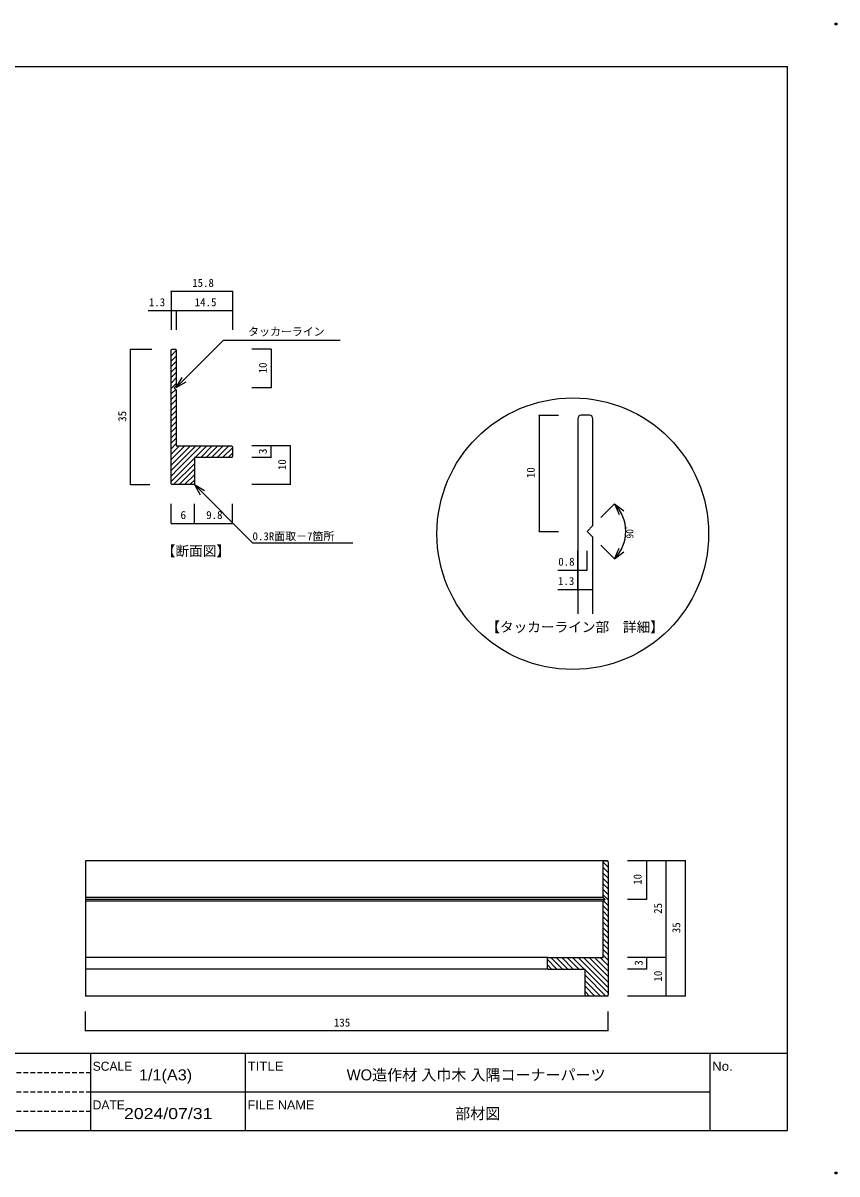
# Model space of a CAD drawing. Units: millimetres on the paper. Extents: x -210 to 210, y -149 to 149.
# Drawn here: x 0 to 210.2, y -148.8 to 148.8 of the extents above; entities that cross this region are included whole.
import ezdxf
from ezdxf.enums import TextEntityAlignment as Align

# ---------------------------------------------------------------- set-up
doc = ezdxf.new("R2010")
doc.units = ezdxf.units.MM
doc.header["$PDMODE"] = 32
doc.header["$PDSIZE"] = 0.5
doc.linetypes.add('DASHED1', pattern=[1.8, 1.2, -0.6])
for name, color, linetype in [('0-0', 7, 'Continuous'), ('1-0', 5, 'Continuous'), ('2-0', 5, 'Continuous'), ('3-0', 5, 'Continuous')]:
    doc.layers.add(name, color=color, linetype=linetype)
doc.styles.add('メイリオ', font='')
doc.styles.add('ＭＳ ゴシック', font='')
doc.styles.get('メイリオ').set_extended_font_data('メイリオ')
doc.styles.get('ＭＳ ゴシック').set_extended_font_data('MS Gothic')

msp = doc.modelspace()

# ---------------------------------------------------------------- linework, layer by layer
at = {"layer": '0-0', "color": 2}
for p, q in [((-197.5, 137.5), (197.5, 137.5)), ((197.5, -137.5), (197.5, 137.5)), ((-197.5, -117.5), (197.5, -117.5)), ((-197.5, -137.5), (197.5, -137.5))]:
    msp.add_line(p, q, dxfattribs=at)
at = {"layer": '0-0'}
for p, q in [((-57.5, -117.5), (17.5, -117.5)), ((17.5, -137.5), (17.5, -117.5)), ((17.5, -127.5), (17.5, -117.5)), ((17.5, -117.5), (57.5, -117.5)), ((57.5, -127.5), (57.5, -117.5)), ((57.5, -117.5), (177.5, -117.5)), ((57.5, -127.5), (57.5, -117.5)), ((177.5, -137.5), (177.5, -117.5)), ((177.5, -117.5), (197.5, -117.5)), ((177.5, -127.5), (177.5, -117.5)), ((197.5, -137.5), (197.5, -117.5)), ((17.5, -127.5), (57.5, -127.5)), ((17.5, -137.5), (17.5, -127.5)), ((17.5, -127.5), (57.5, -127.5)), ((57.5, -127.5), (177.5, -127.5)), ((57.5, -137.5), (57.5, -127.5)), ((57.5, -127.5), (177.5, -127.5)), ((57.5, -137.5), (57.5, -127.5)), ((177.5, -137.5), (177.5, -127.5)), ((-57.5, -137.5), (17.5, -137.5)), ((17.5, -137.5), (57.5, -137.5)), ((57.5, -137.5), (177.5, -137.5)), ((177.5, -137.5), (197.5, -137.5))]:
    msp.add_line(p, q, dxfattribs=at)
at = {"layer": '0-0', "linetype": 'DASHED1'}
for p, q in [((-57.5, -122.5), (17.5, -122.5)), ((-57.5, -127.5), (17.5, -127.5)), ((-57.5, -132.5), (17.5, -132.5))]:
    msp.add_line(p, q, dxfattribs=at)
at = {"layer": '0-0'}
for p in [(210, 148.5), (210, -148.5)]:
    msp.add_point(p, dxfattribs=at)
at = {"layer": '1-0'}
for p, q in [((38.282, 64.18), (38.523, 64.422)), ((38.282, 62.766), (39.582, 64.066)), ((38.282, 61.352), (39.582, 62.652)), ((38.282, 59.938), (39.582, 61.238)), ((38.282, 58.523), (39.582, 59.823)), ((38.282, 57.109), (39.582, 58.409)), ((38.282, 55.695), (39.582, 56.995)), ((38.282, 54.281), (39.582, 55.581)), ((38.282, 52.867), (39.462, 54.047)), ((38.282, 51.452), (39.582, 52.752)), ((38.282, 50.038), (39.582, 51.338)), ((38.282, 48.624), (39.582, 49.924)), ((38.282, 47.21), (39.582, 48.51)), ((38.282, 45.796), (39.582, 47.096)), ((38.282, 44.381), (39.582, 45.681)), ((38.282, 42.967), (39.582, 44.267)), ((38.282, 41.553), (39.582, 42.853)), ((38.282, 40.139), (39.582, 41.439)), ((38.282, 38.724), (39.582, 40.024)), ((38.282, 33.068), (44.642, 39.428)), ((38.282, 37.31), (40.399, 39.428)), ((38.282, 34.482), (43.228, 39.428)), ((38.282, 35.896), (41.813, 39.428)), ((40.282, 33.653), (46.056, 39.428)), ((44.47, 36.428), (47.47, 39.428)), ((45.885, 36.428), (48.885, 39.428)), ((47.299, 36.428), (50.299, 39.428)), ((48.713, 36.428), (51.713, 39.428)), ((50.127, 36.428), (53.127, 39.428)), ((51.541, 36.428), (54.082, 38.968)), ((40.282, 32.239), (44.282, 36.239)), ((52.956, 36.428), (54.082, 37.554)), ((38.282, 31.653), (40.282, 33.653)), ((38.885, 29.428), (44.282, 34.825)), ((40.299, 29.428), (44.282, 33.411)), ((38.282, 30.239), (40.282, 32.239)), ((41.713, 29.428), (44.282, 31.997)), ((43.127, 29.428), (44.282, 30.582)), ((151.165, -69.429), (149.865, -68.129)), ((151.165, -68.015), (150.924, -67.773)), ((151.165, -70.843), (149.865, -69.543)), ((151.165, -72.257), (149.865, -70.957)), ((151.165, -73.672), (149.865, -72.372)), ((151.165, -75.086), (149.865, -73.786)), ((151.165, -76.5), (149.865, -75.2)), ((151.165, -77.914), (149.865, -76.614)), ((151.165, -80.743), (149.865, -79.443)), ((151.165, -79.329), (149.985, -78.148)), ((151.165, -82.157), (149.865, -80.857)), ((151.165, -83.571), (149.865, -82.271)), ((151.165, -84.985), (149.865, -83.685)), ((151.165, -86.4), (149.865, -85.1)), ((151.165, -87.814), (149.865, -86.514)), ((151.165, -89.228), (149.865, -87.928)), ((151.165, -90.642), (149.865, -89.342)), ((151.165, -92.056), (149.865, -90.756)), ((151.165, -93.471), (149.865, -92.171)), ((137.906, -95.768), (135.365, -93.227)), ((136.491, -95.768), (135.365, -94.641)), ((139.32, -95.768), (136.32, -92.768)), ((140.734, -95.768), (137.734, -92.768)), ((142.148, -95.768), (139.148, -92.768)), ((143.563, -95.768), (140.563, -92.768)), ((144.977, -95.768), (141.977, -92.768)), ((149.165, -98.542), (143.391, -92.768)), ((151.165, -99.128), (144.805, -92.768)), ((151.165, -97.713), (146.219, -92.768)), ((151.165, -96.299), (147.634, -92.768)), ((151.165, -94.885), (149.048, -92.768)), ((149.165, -99.956), (145.165, -95.956)), ((150.563, -102.768), (145.165, -97.37)), ((149.148, -102.768), (145.165, -98.784)), ((147.734, -102.768), (145.165, -100.199)), ((151.165, -100.542), (149.165, -98.542)), ((151.165, -101.956), (149.165, -99.956)), ((146.32, -102.768), (145.165, -101.613))]:
    msp.add_line(p, q, dxfattribs=at)
at = {"layer": '1-0', "color": 7}
for p, q in [((16.165, -67.768), (16.165, -102.768)), ((150.865, -67.768), (16.165, -67.768)), ((149.865, -77.268), (149.865, -68.068)), ((150.165, -67.768), (150.865, -67.768)), ((151.165, -68.068), (151.165, -102.468)), ((149.865, -77.268), (16.165, -77.268)), ((150.365, -77.768), (149.865, -77.268)), ((150.365, -77.768), (16.165, -77.768)), ((149.865, -78.268), (16.165, -78.268)), ((150.365, -77.768), (149.865, -78.268)), ((149.865, -92.768), (149.865, -78.268)), ((135.665, -92.768), (16.165, -92.768)), ((135.365, -93.068), (135.365, -95.468)), ((135.665, -92.768), (149.865, -92.768)), ((135.665, -95.768), (16.165, -95.768)), ((135.665, -95.768), (145.165, -95.768)), ((145.165, -102.468), (145.165, -95.768)), ((151.165, -102.768), (16.165, -102.768)), ((150.865, -102.768), (145.465, -102.768))]:
    msp.add_line(p, q, dxfattribs=at)
for points in [[(38.282, 29.728), (38.282, 64.128), (38.288, 64.186), (38.305, 64.242), (38.333, 64.294), (38.37, 64.34), (38.415, 64.377), (38.467, 64.405), (38.523, 64.422), (38.582, 64.428), (39.282, 64.428), (39.34, 64.422), (39.397, 64.405), (39.449, 64.377), (39.494, 64.34), (39.531, 64.294), (39.559, 64.242), (39.576, 64.186), (39.582, 64.128), (39.582, 54.928), (39.082, 54.428)], [(39.082, 54.428), (39.582, 53.928), (39.582, 39.428), (53.782, 39.428), (53.84, 39.422), (53.897, 39.405), (53.949, 39.377), (53.994, 39.34), (54.031, 39.294), (54.059, 39.242), (54.076, 39.186), (54.082, 39.128), (54.082, 36.728), (54.076, 36.669), (54.059, 36.613), (54.031, 36.561), (53.994, 36.515), (53.949, 36.478), (53.897, 36.45), (53.84, 36.433), (53.782, 36.428), (44.282, 36.428), (44.282, 29.728), (44.276, 29.669), (44.259, 29.613), (44.231, 29.561), (44.194, 29.515), (44.149, 29.478), (44.097, 29.45), (44.04, 29.433), (43.982, 29.428), (38.582, 29.428), (38.523, 29.433), (38.467, 29.45), (38.415, 29.478), (38.37, 29.515), (38.333, 29.561), (38.305, 29.613), (38.288, 29.669), (38.282, 29.728)]]:
    msp.add_lwpolyline(points, dxfattribs=at)
for centre, start, end in [((150.165, -68.068), 90, 180), ((150.865, -68.068), 0, 90), ((135.665, -93.068), 90, 180), ((135.665, -95.468), 180, 270), ((145.465, -102.468), 180, 270), ((150.865, -102.468), 270, 0)]:
    msp.add_arc(centre, 0.3, start, end, dxfattribs=at)
at = {"layer": '2-0'}
for p, q in [((38.282, 79.368), (38.282, 79.488)), ((38.282, 79.428), (38.282, 74.428)), ((38.282, 79.428), (54.082, 79.428)), ((54.082, 79.368), (54.082, 79.488)), ((54.082, 79.428), (54.082, 74.428)), ((32.322, 74.428), (39.582, 74.428)), ((38.282, 74.368), (38.282, 74.488)), ((38.282, 74.428), (38.282, 69.428)), ((38.282, 74.428), (39.582, 74.428)), ((39.582, 74.368), (39.582, 74.488)), ((39.582, 74.368), (39.582, 74.488)), ((39.582, 74.368), (39.582, 74.488)), ((39.582, 74.428), (39.582, 69.428)), ((39.582, 74.428), (39.582, 69.428)), ((39.582, 74.428), (54.082, 74.428)), ((39.582, 74.428), (39.582, 69.428)), ((54.082, 74.368), (54.082, 74.488)), ((54.082, 74.368), (54.082, 74.488)), ((54.082, 74.428), (54.082, 69.428)), ((54.082, 74.428), (54.082, 69.428)), ((27.782, 64.368), (27.782, 64.488)), ((27.782, 64.428), (32.782, 64.428)), ((27.782, 29.428), (27.782, 64.428)), ((28.282, 64.428), (33.282, 64.428)), ((64.082, 64.428), (59.082, 64.428)), ((64.082, 64.368), (64.082, 64.488)), ((64.082, 64.428), (64.082, 54.428)), ((64.082, 54.428), (59.082, 54.428)), ((64.082, 54.368), (64.082, 54.488)), ((64.082, 39.428), (59.082, 39.428)), ((64.082, 39.428), (59.082, 39.428)), ((64.082, 39.368), (64.082, 39.488)), ((64.082, 39.368), (64.082, 39.488)), ((64.082, 36.428), (64.082, 39.428)), ((69.082, 39.428), (64.082, 39.428)), ((69.082, 39.368), (69.082, 39.488)), ((69.082, 29.428), (69.082, 39.428)), ((64.082, 36.428), (59.082, 36.428)), ((64.082, 36.428), (59.082, 36.428)), ((64.082, 36.368), (64.082, 36.488)), ((64.082, 36.368), (64.082, 36.488)), ((27.782, 29.368), (27.782, 29.488)), ((27.782, 29.428), (32.782, 29.428)), ((69.082, 29.428), (59.082, 29.428)), ((69.082, 29.428), (64.082, 29.428)), ((69.082, 29.368), (69.082, 29.488)), ((69.082, 29.368), (69.082, 29.488)), ((38.282, 19.428), (38.282, 24.428)), ((44.282, 19.428), (44.282, 24.428)), ((44.282, 19.428), (44.282, 24.428)), ((54.082, 19.428), (54.082, 24.428)), ((38.282, 19.368), (38.282, 19.488)), ((38.282, 19.428), (44.282, 19.428)), ((44.282, 19.368), (44.282, 19.488)), ((44.282, 19.368), (44.282, 19.488)), ((44.282, 19.428), (54.082, 19.428)), ((54.082, 19.368), (54.082, 19.488)), ((161.165, -67.768), (156.165, -67.768)), ((161.165, -67.768), (156.165, -67.768)), ((161.165, -67.828), (161.165, -67.708)), ((161.165, -67.828), (161.165, -67.708)), ((161.165, -67.828), (161.165, -67.708)), ((166.165, -67.768), (161.165, -67.768)), ((161.165, -77.768), (161.165, -67.768)), ((166.165, -67.768), (161.165, -67.768)), ((166.165, -67.768), (161.165, -67.768)), ((166.165, -67.828), (166.165, -67.708)), ((166.165, -67.828), (166.165, -67.708)), ((166.165, -67.828), (166.165, -67.708)), ((171.165, -67.768), (166.165, -67.768)), ((166.165, -92.768), (166.165, -67.768)), ((171.165, -67.828), (171.165, -67.708)), ((171.165, -102.768), (171.165, -67.768)), ((161.165, -77.768), (156.165, -77.768)), ((161.165, -77.828), (161.165, -77.708)), ((161.165, -92.768), (156.165, -92.768)), ((161.165, -92.768), (156.165, -92.768)), ((161.165, -92.828), (161.165, -92.708)), ((161.165, -92.828), (161.165, -92.708)), ((166.165, -92.768), (161.165, -92.768)), ((161.165, -95.768), (161.165, -92.768)), ((166.165, -92.768), (161.165, -92.768)), ((166.165, -92.768), (161.165, -92.768)), ((166.165, -92.828), (166.165, -92.708)), ((166.165, -92.828), (166.165, -92.708)), ((166.165, -92.828), (166.165, -92.708)), ((166.165, -102.768), (166.165, -92.768)), ((161.165, -95.768), (156.165, -95.768)), ((161.165, -95.768), (156.165, -95.768)), ((161.165, -95.828), (161.165, -95.708)), ((161.165, -95.828), (161.165, -95.708)), ((161.165, -102.768), (156.165, -102.768)), ((161.165, -102.768), (156.165, -102.768)), ((166.165, -102.768), (161.165, -102.768)), ((166.165, -102.768), (161.165, -102.768)), ((166.165, -102.828), (166.165, -102.708)), ((166.165, -102.828), (166.165, -102.708)), ((171.165, -102.768), (166.165, -102.768)), ((171.165, -102.828), (171.165, -102.708)), ((151.165, -111.768), (151.165, -106.768)), ((16.165, -111.828), (16.165, -111.708))]:
    msp.add_line(p, q, dxfattribs=at)
for points in [[(166.165, -67.768), (161.165, -67.768), (156.165, -67.768)], [(151.165, -111.768), (16.165, -111.768), (16.165, -106.768)]]:
    msp.add_lwpolyline(points, dxfattribs=at)
at = {"layer": '3-0', "color": 6}
for p, q in [((39.582, 54.523), (41.082, 57.121)), ((39.582, 54.523), (42.18, 56.023)), ((44.265, 29.429), (59.267, 14.428)), ((44.265, 29.429), (46.864, 27.929)), ((44.265, 29.429), (45.765, 26.831)), ((152.774, 24.431), (155.214, 22.686)), ((152.774, 24.431), (154.014, 21.699)), ((59.267, 14.428), (85.188, 14.428)), ((152.774, 10.289), (154.014, 13.02)), ((152.774, 10.289), (155.214, 12.034))]:
    msp.add_line(p, q, dxfattribs=at)
at = {"layer": '3-0'}
for p, q in [((133.303, 47.3), (133.303, 47.42)), ((133.303, 47.36), (133.303, 17.36)), ((133.303, 47.36), (138.303, 47.36)), ((149.238, 20.895), (152.774, 24.431)), ((152.774, 24.371), (152.774, 24.491)), ((133.303, 17.3), (133.303, 17.42)), ((133.303, 17.36), (138.303, 17.36)), ((143.303, 7.36), (143.303, 12.36)), ((145.703, 7.36), (145.703, 12.36)), ((149.238, 13.824), (152.774, 10.289)), ((152.774, 10.229), (152.774, 10.349)), ((138.104, 7.36), (145.703, 7.36)), ((143.303, 7.3), (143.303, 7.42)), ((143.303, 2.36), (143.303, 7.36)), ((145.703, 7.3), (145.703, 7.42)), ((147.203, 2.36), (147.203, 7.36)), ((138.104, 2.36), (147.203, 2.36)), ((143.303, 2.3), (143.303, 2.42)), ((147.203, 2.3), (147.203, 2.42))]:
    msp.add_line(p, q, dxfattribs=at)
at = {"layer": '3-0', "color": 7}
for p, q in [((143.303, 46.46), (143.303, -3.931)), ((146.303, 47.36), (144.203, 47.36)), ((147.203, 18.86), (147.203, 46.46)), ((145.703, 17.36), (147.203, 18.86)), ((145.703, 17.36), (147.203, 15.86)), ((147.203, -3.931), (147.203, 15.86))]:
    msp.add_line(p, q, dxfattribs=at)
at = {"layer": '3-0', "color": 6}
msp.add_lwpolyline([(39.582, 54.523), (51.824, 66.765), (81.888, 66.765)], dxfattribs=at)
at = {"layer": '3-0', "color": 1}
msp.add_circle((142.009, 16.748), 35.091, dxfattribs=at)
at = {"layer": '3-0', "color": 7}
for centre, start, end in [((144.203, 46.46), 90, 180), ((146.303, 46.46), 0, 90)]:
    msp.add_arc(centre, 0.9, start, end, dxfattribs=at)
at = {"layer": '3-0'}
msp.add_arc((145.703, 17.36), 10, 315, 45, dxfattribs=at)

# ---------------------------------------------------------------- texts
at = {"layer": '0-0', "style": 'メイリオ'}
for s, height, p in [('SCALE', 2.328, (18, -122.763)), ('WO造作材 入巾木 入隅コーナーパーツ', 2.845, (83.616, -125.41)), ('DATE', 2.328, (18, -132.762)), ('部材図', 2.845, (111.64, -135.41))]:
    msp.add_text(s, height=height, dxfattribs=at).set_placement(p, align=Align.BOTTOM_LEFT)
for s, height, width, p in [('1/1(A3)', 2.845, 1.1, (29.954, -125.41)), ('TITLE', 2.328, 1.1, (58, -122.763)), ('No.', 2.328, 1.1, (178, -122.763)), ('FILE NAME', 2.328, 1.05, (58, -132.762)), ('2024/07/31', 2.845, 1.2, (26.077, -135.41))]:
    msp.add_text(s, height=height, dxfattribs=dict(at, width=width)).set_placement(p, align=Align.BOTTOM_LEFT)
at = {"layer": '2-0', "color": 7, "style": 'ＭＳ ゴシック'}
for s, p in [('15.8', (43.682, 79.928)), ('1.3', (32.494, 74.928)), ('14.5', (44.332, 74.928)), ('9.8', (47.307, 19.928)), ('135', (80.29, -111.268))]:
    msp.add_text(s, height=2.069, dxfattribs=at).set_placement(p, align=Align.BOTTOM_LEFT)
for s, p in [('10', (63.582, 58.178)), ('35', (27.282, 45.678)), ('10', (68.582, 33.178)), ('10', (160.402, -74.018)), ('25', (165.665, -81.518)), ('35', (170.402, -86.518)), ('3', (160.665, -94.893)), ('10', (165.665, -99.018))]:
    msp.add_text(s, height=2.069, rotation=90, dxfattribs=at).set_placement(p, align=Align.BOTTOM_LEFT)
at = {"layer": '2-0', "color": 7, "style": 'ＭＳ ゴシック', "width": 1.05}
msp.add_text('3', height=2.069, rotation=90, dxfattribs=at).set_placement((63.582, 37.303), align=Align.BOTTOM_LEFT)
msp.add_text('6', height=2.069, dxfattribs=at).set_placement((40.657, 19.928), align=Align.BOTTOM_LEFT)
at = {"layer": '3-0', "color": 7, "style": 'ＭＳ ゴシック'}
for s, height, p in [('タッカーライン', 2.069, (58.146, 67.323)), ('0.3R面取－7箇所', 2.069, (59.267, 14.428)), ('【断面図】', 2.586, (35.837, 10.206)), ('0.8', 2.069, (138.264, 7.86)), ('1.3', 2.069, (138.181, 2.86)), ('【タッカーライン部\u3000詳細】', 2.586, (119.667, -9.437))]:
    msp.add_text(s, height=height, dxfattribs=at).set_placement(p, align=Align.BOTTOM_LEFT)
for s, height, p in [('10', 2.069, (132.803, 31.11)), ('90ﾟ', 1.833, (158.203, 15.46))]:
    msp.add_text(s, height=height, rotation=90, dxfattribs=at).set_placement(p, align=Align.BOTTOM_LEFT)

doc.saveas('drawing.dxf')
